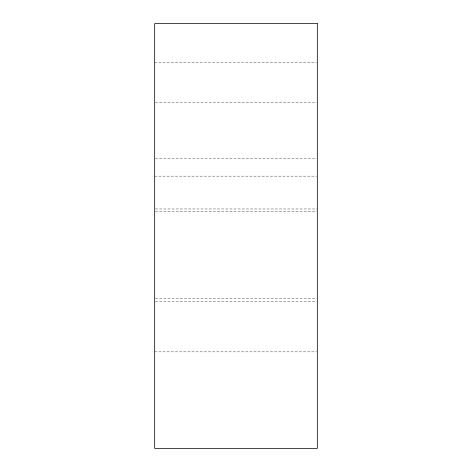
<?xml version="1.0" encoding="UTF-8"?>
<svg xmlns="http://www.w3.org/2000/svg" width="472" height="472" viewBox="0 0 472 472"><rect width="100%" height="100%" fill="white"/><g stroke="black" fill="none" stroke-linecap="round" stroke-linejoin="round"><path stroke-width="0.35" stroke-dasharray="2.36 1.77" d="M154.674 62.215L316.588 62.215M155.412 102.766L316.588 102.766M155.412 158.763L316.588 158.763M154.674 176.144L316.588 176.144M155.412 208.966L317.326 208.966M155.412 211.497L316.588 211.497M155.412 298.392L316.588 298.392M155.412 301.649L316.588 301.649M154.674 351.852L316.588 351.852"/><path stroke-width="0.71" d="M317.326 23.6L154.674 23.6L154.674 448.4L317.326 448.4L317.326 23.6"/></g></svg>
